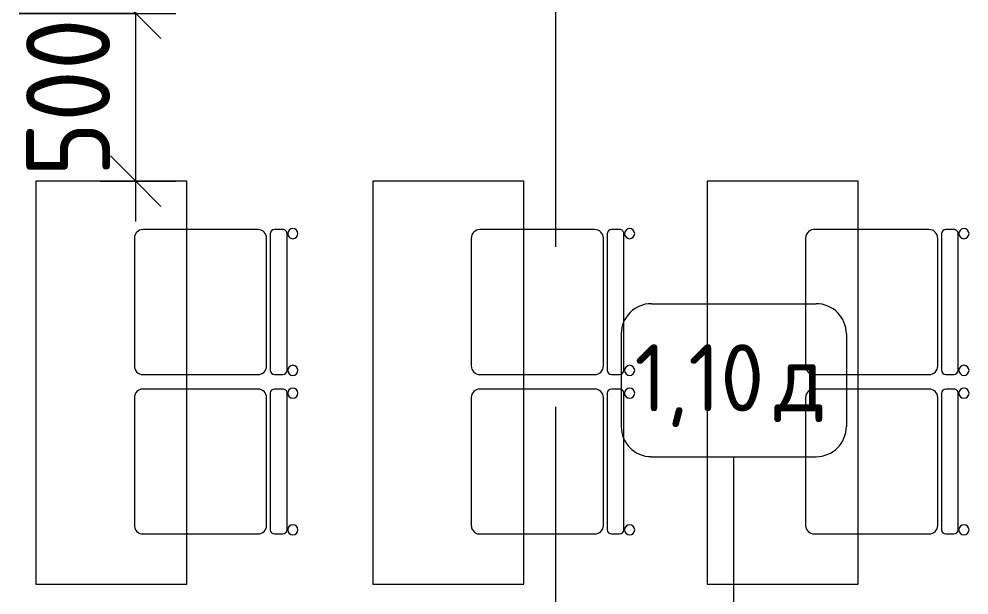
# Model space of a CAD drawing. Header units: millimetres. Extents: x 957 to 67880, y -2706 to 27400.
# Drawn here: x 56831 to 59662, y 668 to 2384 of the extents above; entities that cross this region are included whole.
import ezdxf

# ---------------------------------------------------------------- set-up
doc = ezdxf.new("R2010")
doc.units = ezdxf.units.MM
doc.linetypes.add('Осевая', pattern=[3175, 635, -476.25, 1587.5, -476.25])
for name, color, linetype, lineweight in [('A-ANNO-DIMS', 7, 'Continuous', 9), ('A-ANNO-DIMS-100', 7, 'Continuous', 9), ('I-FURN-IDEN', 7, 'Continuous', 9), ('Оси-2', 7, 'Осевая', 9)]:
    doc.layers.add(name, color=color, linetype=linetype, lineweight=lineweight)
doc.layers.add('I-FURN-1', color=9, linetype='Continuous', lineweight=9, true_color=0x808080)
doc.styles.add('GOST Common_4', font='GOST_Common.ttf', dxfattribs={"height": 200})
doc.styles.add('ISOCPEUR_2', font='isocpeur.ttf', dxfattribs={"width": 0.9, "height": 250})
doc.dimstyles.new('ISO-2_5_0_9К_БОЛЬШОЙ_округление', dxfattribs={"dimscale": 304.8, "dimtxt": 248.995294, "dimasz": 0.492126, "dimexe": 0.393701, "dimexo": 0, "dimgap": 0, "dimtad": 1, "dimdec": 0, "dimrnd": 10, "dimzin": 0, "dimdsep": 46, "dimtxsty": 'ISOCPEUR_2', "dimblk1": 'OBLIQUE', "dimblk2": 'OBLIQUE', "dimsah": 1, "dimcen": 0.09, "dimdle": 0.393701, "dimazin": 0, "dimtfac": 1, "dimtdec": 4, "dimtix": 1, "dimtmove": 0, "dimatfit": 3, "dimfxl": 1, "dimtvp": 1, "dimtolj": 1, "dimtzin": 0, "dimarcsym": 2})

# ---------------------------------------------------------------- blocks, each defined once
blk = doc.blocks.new('Стол базовый прямоугольный - 1_88-26291934-План расстановки мебели и оборудования 3 этажа в осях 23-33')
at = {"layer": 'I-FURN-1'}
for p, q in [((600, 225), (-600, 225)), ((-600, 225), (-600, -225)), ((600, -225), (600, 225)), ((-600, -225), (600, -225))]:
    blk.add_line(p, q, dxfattribs=at)
blk = doc.blocks.new('M_Стул-Breuer - 1_87-V79-План расстановки мебели и оборудования 3 этажа в осях 23-33')
at = {"layer": 'I-FURN-1'}
for p, q in [((190.5, 241.3), (-190.5, 241.3)), ((-215.9, 215.9), (-215.9, 85)), ((215.9, 85), (215.9, 215.9)), ((-215.9, 85), (-215.9, -127)), ((215.9, -127), (215.9, 85)), ((203.2, -163.5), (-203.2, -163.5)), ((-190.5, -152.4), (190.5, -152.4)), ((-215.9, -176.2), (-215.9, -200.8)), ((215.9, -200.8), (215.9, -176.2)), ((-203.2, -213.5), (203.2, -213.5))]:
    blk.add_line(p, q, dxfattribs=at)
for centre, radius, start, end in [((-190.5, 215.9), 25.4, 90, 180), ((190.5, 215.9), 25.4, 0, 90), ((-190.5, -127), 25.4, 180, 270), ((190.5, -127), 25.4, 270, 360), ((-203.2, -176.2), 12.7, 90, 180), ((203.2, -176.2), 12.7, 360, 90), ((-203.5, -230.6), 15.1, 360, 180), ((-203.2, -200.8), 12.7, 180, 270), ((203.7, -230.6), 15.1, 360, 180), ((203.2, -200.8), 12.7, 270, 360), ((-203.5, -230.6), 15.1, 180, 360), ((203.7, -230.6), 15.1, 180, 360)]:
    blk.add_arc(centre, radius, start, end, dxfattribs=at)
blk = doc.blocks.new('M_Стул-Breuer - 1_87-V86-План расстановки мебели и оборудования 3 этажа в осях 23-33')
at = {"layer": 'I-FURN-1'}
for p, q in [((190.5, 241.3), (-190.5, 241.3)), ((-215.9, 215.9), (-215.9, 85)), ((215.9, 85), (215.9, 215.9)), ((-215.9, 85), (-215.9, -127)), ((215.9, -127), (215.9, 85)), ((203.2, -163.5), (-203.2, -163.5)), ((-190.5, -152.4), (190.5, -152.4)), ((-215.9, -176.2), (-215.9, -200.8)), ((215.9, -200.8), (215.9, -176.2)), ((-203.2, -213.5), (203.2, -213.5))]:
    blk.add_line(p, q, dxfattribs=at)
for centre, radius, start, end in [((-190.5, 215.9), 25.4, 90, 180), ((190.5, 215.9), 25.4, 60, 90), ((190.5, 215.9), 25.4, 45, 60), ((190.5, 215.9), 25.4, 30, 45), ((190.5, 215.9), 25.4, 0, 30), ((-190.5, -127), 25.4, 180, 270), ((190.5, -127), 25.4, 270, 360), ((-203.2, -176.2), 12.7, 90, 180), ((203.2, -176.2), 12.7, 360, 90), ((-203.5, -230.6), 15.1, 360, 180), ((-203.2, -200.8), 12.7, 180, 270), ((203.7, -230.6), 15.1, 360, 180), ((203.2, -200.8), 12.7, 270, 360), ((-203.5, -230.6), 15.1, 180, 360), ((203.7, -230.6), 15.1, 180, 360)]:
    blk.add_arc(centre, radius, start, end, dxfattribs=at)
blk = doc.blocks.new('M_Стул-Breuer - 1_87-V87-План расстановки мебели и оборудования 3 этажа в осях 23-33')
at = {"layer": 'I-FURN-1'}
for p, q in [((190.5, 241.3), (-190.5, 241.3)), ((-215.9, 215.9), (-215.9, 85)), ((215.9, 85), (215.9, 215.9)), ((-215.9, 85), (-215.9, -127)), ((215.9, -127), (215.9, 85)), ((203.2, -163.5), (-203.2, -163.5)), ((-190.5, -152.4), (190.5, -152.4)), ((-215.9, -176.2), (-215.9, -200.8)), ((215.9, -200.8), (215.9, -176.2)), ((-203.2, -213.5), (203.2, -213.5))]:
    blk.add_line(p, q, dxfattribs=at)
for centre, radius, start, end in [((-190.5, 215.9), 25.4, 150, 180), ((-190.5, 215.9), 25.4, 135, 150), ((-190.5, 215.9), 25.4, 120, 135), ((-190.5, 215.9), 25.4, 105, 120), ((-190.5, 215.9), 25.4, 90, 105), ((190.5, 215.9), 25.4, 0, 90), ((-190.5, -127), 25.4, 180, 270), ((190.5, -127), 25.4, 270, 360), ((-203.2, -176.2), 12.7, 90, 180), ((203.2, -176.2), 12.7, 360, 90), ((-203.5, -230.6), 15.1, 360, 180), ((-203.2, -200.8), 12.7, 180, 270), ((203.7, -230.6), 15.1, 360, 180), ((203.2, -200.8), 12.7, 270, 360), ((-203.5, -230.6), 15.1, 180, 360), ((203.7, -230.6), 15.1, 180, 360)]:
    blk.add_arc(centre, radius, start, end, dxfattribs=at)
blk = doc.blocks.new('M_Стул-Breuer - 1_87-V77-План расстановки мебели и оборудования 3 этажа в осях 23-33')
at = {"layer": 'I-FURN-1'}
for p, q in [((190.5, 241.3), (-190.5, 241.3)), ((-215.9, 215.9), (-215.9, 85)), ((215.9, 85), (215.9, 215.9)), ((-215.9, 85), (-215.9, -127)), ((215.9, -127), (215.9, 85)), ((203.2, -163.5), (-203.2, -163.5)), ((-190.5, -152.4), (190.5, -152.4)), ((-215.9, -176.2), (-215.9, -200.8)), ((215.9, -200.8), (215.9, -176.2)), ((-203.2, -213.5), (203.2, -213.5))]:
    blk.add_line(p, q, dxfattribs=at)
for centre, radius, start, end in [((-190.5, 215.9), 25.4, 90, 180), ((190.5, 215.9), 25.4, 0, 90), ((-190.5, -127), 25.4, 180, 270), ((190.5, -127), 25.4, 270, 360), ((-203.2, -176.2), 12.7, 90, 180), ((203.2, -176.2), 12.7, 360, 90), ((-203.5, -230.6), 15.1, 360, 180), ((-203.2, -200.8), 12.7, 180, 270), ((203.7, -230.6), 15.1, 360, 180), ((203.2, -200.8), 12.7, 270, 360), ((-203.5, -230.6), 15.1, 180, 360), ((203.7, -230.6), 15.1, 180, 360)]:
    blk.add_arc(centre, radius, start, end, dxfattribs=at)
blk = doc.blocks.new('M_Стул-Breuer - 1_87-V88-План расстановки мебели и оборудования 3 этажа в осях 23-33')
at = {"layer": 'I-FURN-1'}
for p, q in [((190.5, 241.3), (-190.5, 241.3)), ((-215.9, 215.9), (-215.9, 85)), ((215.9, 85), (215.9, 215.9)), ((-215.9, 85), (-215.9, -127)), ((215.9, -127), (215.9, 85)), ((203.2, -163.5), (-203.2, -163.5)), ((-190.5, -152.4), (190.5, -152.4)), ((-215.9, -176.2), (-215.9, -200.8)), ((215.9, -200.8), (215.9, -176.2)), ((-203.2, -213.5), (203.2, -213.5))]:
    blk.add_line(p, q, dxfattribs=at)
for centre, radius, start, end in [((-190.5, 215.9), 25.4, 135, 180), ((-190.5, 215.9), 25.4, 120, 135), ((-190.5, 215.9), 25.4, 105, 120), ((-190.5, 215.9), 25.4, 90, 105), ((190.5, 215.9), 25.4, 60, 90), ((190.5, 215.9), 25.4, 30, 60), ((190.5, 215.9), 25.4, 15, 30), ((190.5, 215.9), 25.4, 0, 15), ((-190.5, -127), 25.4, 180, 270), ((190.5, -127), 25.4, 270, 360), ((-203.2, -176.2), 12.7, 90, 180), ((203.2, -176.2), 12.7, 360, 90), ((-203.5, -230.6), 15.1, 360, 180), ((-203.2, -200.8), 12.7, 180, 270), ((203.7, -230.6), 15.1, 360, 180), ((203.2, -200.8), 12.7, 270, 360), ((-203.5, -230.6), 15.1, 180, 360), ((203.7, -230.6), 15.1, 180, 360)]:
    blk.add_arc(centre, radius, start, end, dxfattribs=at)
blk = doc.blocks.new('Марка_Мебель - В прямоуг_Balcon_Марка-25523697-План расстановки мебели и оборудования 3 этажа в осях 23-33')
at = {"layer": 'I-FURN-IDEN'}
for p, q in [((-2.455, 2.278), (2.455, 2.278)), ((-3.355, 1.378), (-3.355, -1.384)), ((3.355, 1.378), (3.355, -1.378)), ((-2.461, -2.278), (2.455, -2.278))]:
    blk.add_line(p, q, dxfattribs=at)
for centre, radius, start, end in [((-2.455, 1.378), 0.9, 90, 180), ((2.455, 1.378), 0.9, 0, 90), ((-2.461, -1.384), 0.893, 180, 270), ((2.455, -1.378), 0.9, 270, 0)]:
    blk.add_arc(centre, radius, start, end, dxfattribs=at)
blk = doc.blocks.new('DIMBLOCK11-План расстановки мебели и оборудования 3 этажа в осях 23-33')
at = {"layer": 'A-ANNO-DIMS-100'}
for p, q in [((57178.8, 1780.9), (57178.8, 2520.8)), ((56831, 2400.8), (57298.8, 2400.8)), ((57178.8, 2400.8), (56831, 2400.8)), ((57072.7, 1900.9), (57298.8, 1900.9)), ((57178.8, 1900.9), (57072.7, 1900.9))]:
    blk.add_line(p, q, dxfattribs=at)
at = {"layer": 'A-ANNO-DIMS-100', "lineweight": 20}
for p, q in [((57178.8, 2400.8), (57103.8, 2475.8)), ((57178.8, 2400.8), (57253.8, 2325.8)), ((57178.8, 1900.9), (57103.8, 1975.9)), ((57178.8, 1900.9), (57253.8, 1825.9))]:
    blk.add_line(p, q, dxfattribs=at)
at = {"layer": 'A-ANNO-DIMS-100', "color": 0, "insert": (56852.2, 1913.8), "char_height": 250, "width": 568.858, "attachment_point": 1, "rotation": 90, "line_spacing_factor": 1.149209, "style": 'ISOCPEUR_2'}
blk.add_mtext('500', dxfattribs=at)
blk = doc.blocks.new('_Oblique')
at = {"color": 0, "linetype": 'ByBlock', "lineweight": -2}
blk.add_line((-0.5, -0.5), (0.5, 0.5), dxfattribs=at)

msp = doc.modelspace()

# ---------------------------------------------------------------- linework, layer by layer
at = {"layer": 'I-FURN-IDEN'}
msp.add_line((58961.1, 450.2), (58961.1, 1080.4), dxfattribs=at)
at = {"layer": 'Оси-2'}
msp.add_line((58430.5, 593.7), (58430.5, 19191.6), dxfattribs=at)

# ---------------------------------------------------------------- block references
at = {"layer": 'I-FURN-1'}
for name, p, rotation in [('Стол базовый прямоугольный - 1_88-26291934-План расстановки мебели и оборудования 3 этажа в осях 23-33', (57106.3, 1300.9), 90), ('Стол базовый прямоугольный - 1_88-26291934-План расстановки мебели и оборудования 3 этажа в осях 23-33', (58110.2, 1300.9), 90), ('Стол базовый прямоугольный - 1_88-26291934-План расстановки мебели и оборудования 3 этажа в осях 23-33', (59106.5, 1300.9), 90), ('M_Стул-Breuer - 1_87-V77-План расстановки мебели и оборудования 3 этажа в осях 23-33', (57416.3, 1540.9), 90.00000000000006), ('M_Стул-Breuer - 1_87-V77-План расстановки мебели и оборудования 3 этажа в осях 23-33', (58420.2, 1540.9), 90.00000000000006), ('M_Стул-Breuer - 1_87-V86-План расстановки мебели и оборудования 3 этажа в осях 23-33', (59416.5, 1540.9), 90.00000000000006), ('M_Стул-Breuer - 1_87-V88-План расстановки мебели и оборудования 3 этажа в осях 23-33', (57416.3, 1065.9), 90.00000000000006), ('M_Стул-Breuer - 1_87-V87-План расстановки мебели и оборудования 3 этажа в осях 23-33', (58420.2, 1065.9), 90.00000000000006), ('M_Стул-Breuer - 1_87-V79-План расстановки мебели и оборудования 3 этажа в осях 23-33', (59416.5, 1065.9), 90.00000000000006)]:
    msp.add_blockref(name, p, dxfattribs=dict(at, rotation=rotation))
at = {"layer": 'I-FURN-IDEN', "xscale": 99.99999999999993, "yscale": 99.99999999999993, "zscale": 99.99999999999993}
msp.add_blockref('Марка_Мебель - В прямоуг_Balcon_Марка-25523697-План расстановки мебели и оборудования 3 этажа в осях 23-33', (58961.1, 1308.1), dxfattribs=at)

# ---------------------------------------------------------------- texts
at = {"layer": 'I-FURN-IDEN', "char_height": 200, "attachment_point": 1, "style": 'GOST Common_4'}
for s, insert, width in [('1,10', (58665.1, 1415.2), 505.063), ('\\fGOST Common|b0|i0|c204|p34|;д', (59081.8, 1415.2), 176.371)]:
    msp.add_mtext(s, dxfattribs=dict(at, insert=insert, width=width))

# ---------------------------------------------------------------- dimensions: what is measured, and where the dimension line sits
at = {"layer": 'A-ANNO-DIMS'}
dim = msp.add_linear_dim(base=(57178.8, 2400.8), p1=(57072.7, 1900.9), p2=(56831, 2400.8), angle=90, dimstyle='ISO-2_5_0_9К_БОЛЬШОЙ_округление', override={"dimpost": '<>', "dimfxl": 555.31305}, dxfattribs=at)
dim.commit()
dim.dimension.update_dxf_attribs({"geometry": 'DIMBLOCK11-План расстановки мебели и оборудования 3 этажа в осях 23-33', "text_midpoint": (57053.8, 2150.8)})

doc.saveas('drawing.dxf')
